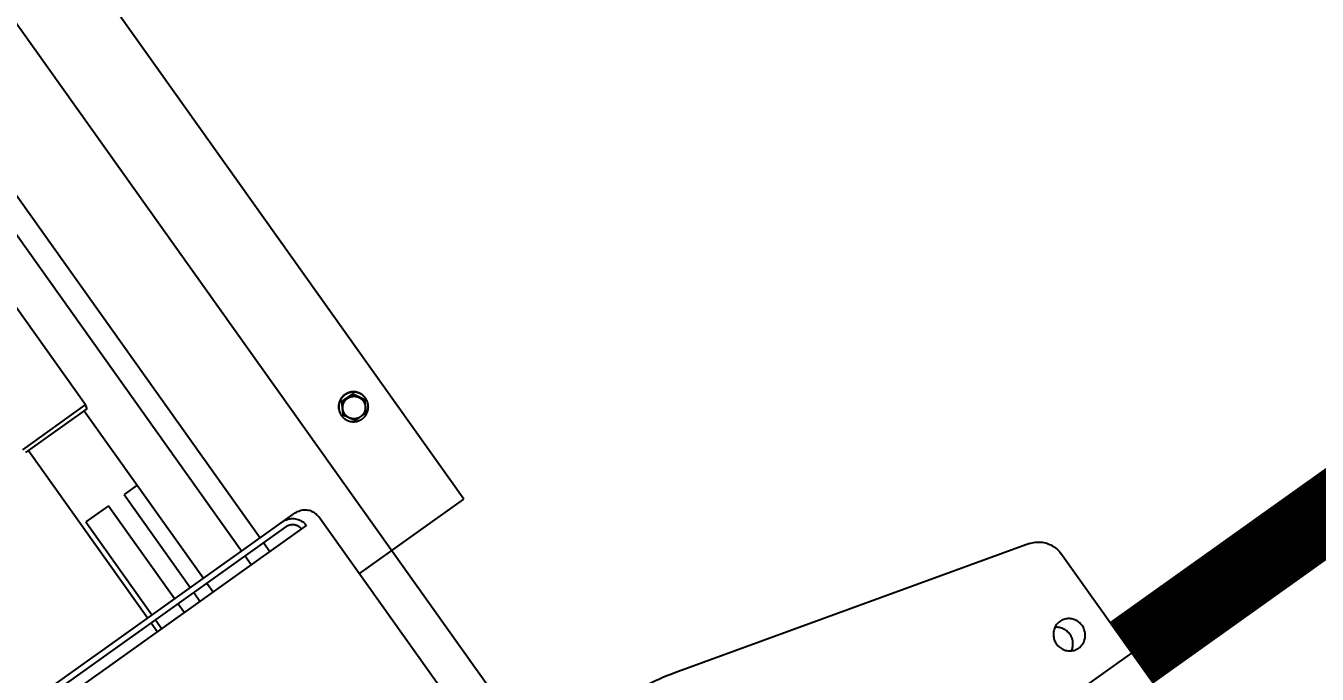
# Model space of a CAD drawing. Header units: feet. Extents: x 2321988 to 2329858, y 6722724 to 6730499.
# Drawn here: x 2326123.688 to 2326125.544, y 6726917.99 to 6726918.921 of the extents above; entities that cross this region are included whole.
import ezdxf

# ---------------------------------------------------------------- set-up
doc = ezdxf.new("R2010")
doc.units = ezdxf.units.FT
doc.header["$MEASUREMENT"] = 0
doc.header["$PDSIZE"] = 5
doc.layers.add('BESS Dimensions', color=3, linetype='Continuous')
doc.layers.add('C-BESS-EQUIPMENT', color=255, linetype='Continuous')
doc.styles.add('TG_DIMS', font='arial.ttf')
doc.dimstyles.new('TG-PROPOSED-ANNO', dxfattribs={"dimtxt": 0.1, "dimasz": 0.1, "dimexe": 0.05, "dimexo": 0.05, "dimgap": 0.02, "dimtad": 0, "dimtih": 1, "dimtoh": 1, "dimdsep": 46, "dimtxsty": 'TG_DIMS', "dimcen": 0, "dimclrd": 256, "dimclre": 256, "dimclrt": 256, "dimaunit": 1, "dimadec": 6, "dimazin": 2, "dimtfac": 1, "dimtofl": 0, "dimtmove": 1, "dimatfit": 3, "dimfxl": 1, "dimtolj": 1, "dimtzin": 0, "dimarcsym": 0})

# ---------------------------------------------------------------- blocks, each defined once
blk = doc.blocks.new('Midpoint Site Plan$0$141KV BREAKER')
at = {"linetype": 'Continuous'}
for p, q in [((7.515, -29.553), (7.515, -38.048)), ((7.703, -29.785), (7.703, -37.759)), ((7.804, -29.785), (7.804, -38.019)), ((7.703, -34.895), (7.515, -34.895)), ((11.351, -34.895), (7.804, -34.895)), ((11.351, -34.836), (11.351, -36.135)), ((11.424, -36.155), (11.424, -34.817)), ((7.703, -34.983), (7.515, -34.983)), ((9.776, -34.983), (7.804, -34.983)), ((9.776, -35.464), (9.776, -34.983)), ((7.703, -35.464), (7.515, -35.464)), ((9.776, -35.464), (7.804, -35.464)), ((7.703, -35.796), (7.515, -35.796)), ((9.776, -35.796), (7.804, -35.796)), ((9.776, -36.076), (9.776, -35.796)), ((7.703, -36.076), (7.515, -36.076)), ((9.776, -36.076), (7.804, -36.076)), ((11.351, -36.076), (9.776, -36.076)), ((11.351, -36.135), (11.424, -36.155)), ((15.424, -36.155), (11.424, -36.155)), ((7.515, -36.881), (7.703, -36.881)), ((7.804, -36.881), (15.584, -36.881)), ((7.515, -37.271), (7.703, -37.271)), ((7.804, -37.271), (15.653, -37.271)), ((3.894, -38.31), (7.515, -38.31)), ((6.31, -38.31), (6.31, -40.528)), ((7.515, -38.31), (7.515, -38.308)), ((8.708, -39.671), (8.697, -39.671)), ((8.904, -39.784), (8.708, -39.671)), ((8.904, -39.784), (8.893, -39.784)), ((8.904, -40.011), (8.904, -39.784)), ((8.708, -40.125), (8.904, -40.011)), ((8.904, -40.011), (8.893, -40.011)), ((8.708, -40.125), (8.697, -40.125)), ((6.31, -40.528), (19.823, -40.528)), ((0.022, -48.03), (1.758, -41.754)), ((-4.628, -48.371), (-0.434, -48.371))]:
    blk.add_line(p, q, dxfattribs=at)
for points, start_tangent, end_tangent in [([(7.703, -37.759), (7.693, -37.817), (7.667, -37.869), (7.625, -37.911), (7.573, -37.937), (7.515, -37.946)], (0, -1), (-1, 0)), ([(7.804, -37.759), (7.79, -37.849), (7.749, -37.929), (7.685, -37.993)], (0, -1), (-0.809373, -0.587295)), ([(7.685, -37.993), (7.605, -38.034), (7.515, -38.048)], (-0.809373, -0.587295), (-1, 0)), ([(7.804, -38.019), (7.79, -38.109), (7.749, -38.189), (7.685, -38.253), (7.605, -38.294), (7.515, -38.308)], (0, -1), (-1, 0)), ([(8.71, -39.642), (8.702, -39.642), (8.693, -39.643), (8.685, -39.643), (8.677, -39.644), (8.669, -39.645), (8.661, -39.647), (8.653, -39.648), (8.645, -39.65), (8.637, -39.653), (8.629, -39.655), (8.622, -39.658), (8.614, -39.661), (8.607, -39.664), (8.599, -39.667), (8.592, -39.671), (8.585, -39.675), (8.578, -39.679), (8.571, -39.683), (8.564, -39.688), (8.557, -39.693), (8.551, -39.698), (8.544, -39.703), (8.538, -39.708), (8.532, -39.714), (8.527, -39.72), (8.521, -39.726), (8.516, -39.732), (8.51, -39.738), (8.505, -39.745), (8.501, -39.751), (8.496, -39.758), (8.492, -39.765), (8.488, -39.772), (8.484, -39.78), (8.48, -39.787), (8.477, -39.794), (8.473, -39.802), (8.471, -39.809), (8.468, -39.817), (8.465, -39.825), (8.463, -39.833), (8.461, -39.841), (8.46, -39.849), (8.458, -39.857), (8.457, -39.865), (8.456, -39.873), (8.455, -39.881), (8.455, -39.89), (8.455, -39.898)], (-1, 0), (0, -1)), ([(8.965, -39.898), (8.964, -39.89), (8.964, -39.881), (8.963, -39.873), (8.962, -39.865), (8.961, -39.857), (8.96, -39.849), (8.958, -39.841), (8.956, -39.833), (8.954, -39.825), (8.952, -39.817), (8.949, -39.809), (8.946, -39.802), (8.943, -39.794), (8.939, -39.787), (8.936, -39.78), (8.932, -39.772), (8.928, -39.765), (8.923, -39.758), (8.919, -39.751), (8.914, -39.745), (8.909, -39.738), (8.904, -39.732), (8.898, -39.726), (8.893, -39.72), (8.887, -39.714), (8.881, -39.708), (8.875, -39.703), (8.869, -39.698), (8.862, -39.693), (8.856, -39.688), (8.849, -39.683), (8.842, -39.679), (8.835, -39.675), (8.828, -39.671), (8.82, -39.667), (8.813, -39.664), (8.805, -39.661), (8.798, -39.658), (8.79, -39.655), (8.782, -39.653), (8.774, -39.65), (8.766, -39.648), (8.758, -39.647), (8.75, -39.645), (8.742, -39.644), (8.734, -39.643), (8.726, -39.643), (8.718, -39.642), (8.71, -39.642)], (0, 1), (-1, 0)), ([(8.971, -39.898), (8.97, -39.89), (8.97, -39.881), (8.969, -39.873), (8.968, -39.865), (8.967, -39.857), (8.966, -39.849), (8.964, -39.841), (8.962, -39.833), (8.96, -39.825), (8.958, -39.817), (8.955, -39.809), (8.952, -39.802), (8.949, -39.794), (8.945, -39.787), (8.942, -39.78), (8.938, -39.772), (8.934, -39.765), (8.929, -39.758), (8.925, -39.751), (8.92, -39.745), (8.915, -39.738), (8.91, -39.732), (8.904, -39.726), (8.899, -39.72), (8.893, -39.714), (8.887, -39.708), (8.881, -39.703), (8.875, -39.698), (8.868, -39.693), (8.862, -39.688), (8.855, -39.683), (8.848, -39.679), (8.841, -39.675), (8.834, -39.671), (8.826, -39.667), (8.819, -39.664), (8.811, -39.661), (8.804, -39.658), (8.796, -39.655), (8.788, -39.653), (8.78, -39.65), (8.772, -39.648), (8.764, -39.647), (8.756, -39.645), (8.748, -39.644), (8.74, -39.643), (8.732, -39.643), (8.724, -39.642), (8.716, -39.642)], (0, 1), (-1, 0)), ([(8.501, -40.011), (8.501, -40.005), (8.501, -39.999), (8.501, -39.992), (8.5, -39.986), (8.5, -39.98), (8.5, -39.973), (8.5, -39.967), (8.5, -39.961), (8.5, -39.955), (8.5, -39.949), (8.5, -39.943), (8.5, -39.937), (8.5, -39.931), (8.5, -39.925), (8.5, -39.919), (8.5, -39.913), (8.5, -39.907), (8.5, -39.901), (8.5, -39.895), (8.5, -39.889), (8.5, -39.883), (8.5, -39.877), (8.5, -39.871), (8.5, -39.865), (8.5, -39.859), (8.5, -39.853), (8.5, -39.847), (8.5, -39.841), (8.5, -39.834), (8.5, -39.828), (8.5, -39.822), (8.5, -39.816), (8.5, -39.81), (8.501, -39.804), (8.501, -39.797), (8.501, -39.791), (8.501, -39.784)], (-0.025152, 0.999684), (0.025152, 0.999684)), ([(8.501, -39.784), (8.507, -39.781), (8.512, -39.778), (8.517, -39.775), (8.523, -39.771), (8.528, -39.768), (8.533, -39.765), (8.538, -39.762), (8.543, -39.759), (8.548, -39.756), (8.554, -39.753), (8.559, -39.75), (8.564, -39.747), (8.569, -39.744), (8.574, -39.741), (8.579, -39.738), (8.585, -39.735), (8.59, -39.732), (8.595, -39.729), (8.6, -39.726), (8.605, -39.723), (8.611, -39.72), (8.616, -39.717), (8.621, -39.714), (8.626, -39.711), (8.632, -39.708), (8.637, -39.705), (8.642, -39.702), (8.647, -39.699), (8.653, -39.696), (8.658, -39.693), (8.663, -39.69), (8.669, -39.687), (8.674, -39.683), (8.68, -39.68), (8.686, -39.677), (8.691, -39.674), (8.697, -39.671)], (0.858641, 0.512578), (0.87134, 0.49068)), ([(8.695, -40.093), (8.689, -40.093), (8.682, -40.092), (8.676, -40.092), (8.669, -40.091), (8.662, -40.09), (8.656, -40.089), (8.65, -40.087), (8.643, -40.085), (8.637, -40.084), (8.63, -40.081), (8.624, -40.079), (8.618, -40.077), (8.612, -40.074), (8.606, -40.071), (8.6, -40.068), (8.595, -40.064), (8.589, -40.061), (8.584, -40.057), (8.578, -40.053), (8.573, -40.049), (8.568, -40.045), (8.563, -40.04), (8.558, -40.036), (8.554, -40.031), (8.549, -40.026), (8.545, -40.021), (8.541, -40.016), (8.537, -40.01), (8.533, -40.005), (8.53, -39.999), (8.526, -39.993), (8.523, -39.987), (8.52, -39.982), (8.517, -39.975), (8.515, -39.969), (8.513, -39.963), (8.51, -39.957), (8.509, -39.95), (8.507, -39.944), (8.505, -39.937), (8.504, -39.931), (8.503, -39.924), (8.502, -39.918), (8.502, -39.911), (8.501, -39.905), (8.501, -39.898), (8.501, -39.891), (8.502, -39.885), (8.502, -39.878), (8.503, -39.871), (8.504, -39.865), (8.505, -39.858), (8.507, -39.852), (8.509, -39.845), (8.51, -39.839), (8.513, -39.833), (8.515, -39.826), (8.517, -39.82), (8.52, -39.814), (8.523, -39.808), (8.526, -39.802), (8.53, -39.797), (8.533, -39.791), (8.537, -39.785), (8.541, -39.78), (8.545, -39.775), (8.549, -39.77), (8.554, -39.765), (8.558, -39.76), (8.563, -39.755), (8.568, -39.751), (8.573, -39.747), (8.578, -39.743), (8.584, -39.739), (8.589, -39.735), (8.595, -39.731), (8.6, -39.728), (8.606, -39.725), (8.612, -39.722), (8.618, -39.719), (8.624, -39.717), (8.63, -39.714), (8.637, -39.712), (8.643, -39.71), (8.65, -39.709), (8.656, -39.707), (8.662, -39.706), (8.669, -39.705), (8.676, -39.704), (8.682, -39.703), (8.689, -39.703), (8.695, -39.703)], (-1, 0), (1, 0)), ([(8.695, -39.703), (8.702, -39.703), (8.709, -39.703), (8.715, -39.704), (8.722, -39.705), (8.728, -39.706), (8.735, -39.707), (8.741, -39.709), (8.748, -39.71), (8.754, -39.712), (8.76, -39.714), (8.767, -39.717), (8.773, -39.719), (8.779, -39.722), (8.785, -39.725), (8.791, -39.728), (8.796, -39.731), (8.802, -39.735), (8.807, -39.739), (8.813, -39.743), (8.818, -39.747), (8.823, -39.751), (8.828, -39.755), (8.833, -39.76), (8.837, -39.765), (8.842, -39.77), (8.846, -39.775), (8.85, -39.78), (8.854, -39.785), (8.858, -39.791), (8.861, -39.797), (8.865, -39.802), (8.868, -39.808), (8.871, -39.814), (8.873, -39.82), (8.876, -39.826), (8.878, -39.833), (8.88, -39.839), (8.882, -39.845), (8.884, -39.852), (8.885, -39.858), (8.887, -39.865), (8.888, -39.871), (8.889, -39.878), (8.889, -39.885), (8.889, -39.891), (8.89, -39.898), (8.889, -39.905), (8.889, -39.911), (8.889, -39.918), (8.888, -39.924), (8.887, -39.931), (8.885, -39.937), (8.884, -39.944), (8.882, -39.95), (8.88, -39.957), (8.878, -39.963), (8.876, -39.969), (8.873, -39.975), (8.871, -39.982), (8.868, -39.987), (8.865, -39.993), (8.861, -39.999), (8.858, -40.005), (8.854, -40.01), (8.85, -40.016), (8.846, -40.021), (8.842, -40.026), (8.837, -40.031), (8.833, -40.036), (8.828, -40.04), (8.823, -40.045), (8.818, -40.049), (8.813, -40.053), (8.807, -40.057), (8.802, -40.061), (8.796, -40.064), (8.791, -40.068), (8.785, -40.071), (8.779, -40.074), (8.773, -40.077), (8.767, -40.079), (8.76, -40.081), (8.754, -40.084), (8.748, -40.085), (8.741, -40.087), (8.735, -40.089), (8.728, -40.09), (8.722, -40.091), (8.715, -40.092), (8.709, -40.092), (8.702, -40.093), (8.695, -40.093)], (1, 0), (-1, 0)), ([(8.697, -39.671), (8.703, -39.674), (8.708, -39.677), (8.713, -39.68), (8.719, -39.683), (8.724, -39.687), (8.729, -39.69), (8.734, -39.693), (8.739, -39.696), (8.745, -39.699), (8.75, -39.702), (8.755, -39.705), (8.76, -39.708), (8.765, -39.711), (8.77, -39.714), (8.775, -39.717), (8.781, -39.72), (8.786, -39.723), (8.791, -39.726), (8.796, -39.729), (8.801, -39.732), (8.807, -39.735), (8.812, -39.738), (8.817, -39.741), (8.822, -39.744), (8.828, -39.747), (8.833, -39.75), (8.838, -39.753), (8.843, -39.756), (8.849, -39.759), (8.854, -39.762), (8.86, -39.765), (8.865, -39.768), (8.87, -39.771), (8.876, -39.775), (8.882, -39.778), (8.887, -39.781), (8.893, -39.784)], (0.858641, -0.512578), (0.87134, -0.49068)), ([(8.893, -39.784), (8.893, -39.791), (8.893, -39.797), (8.893, -39.804), (8.893, -39.81), (8.892, -39.816), (8.892, -39.822), (8.892, -39.828), (8.892, -39.834), (8.892, -39.841), (8.892, -39.847), (8.892, -39.853), (8.892, -39.859), (8.892, -39.865), (8.892, -39.871), (8.892, -39.877), (8.892, -39.883), (8.892, -39.889), (8.892, -39.895), (8.892, -39.901), (8.892, -39.907), (8.892, -39.913), (8.892, -39.919), (8.892, -39.925), (8.892, -39.931), (8.892, -39.937), (8.892, -39.943), (8.892, -39.949), (8.892, -39.955), (8.892, -39.961), (8.892, -39.967), (8.892, -39.973), (8.892, -39.98), (8.893, -39.986), (8.893, -39.992), (8.893, -39.999), (8.893, -40.005), (8.893, -40.011)], (-0.025152, -0.999684), (0.025152, -0.999684)), ([(8.455, -39.898), (8.455, -39.906), (8.455, -39.914), (8.456, -39.922), (8.457, -39.931), (8.458, -39.939), (8.46, -39.947), (8.461, -39.955), (8.463, -39.963), (8.465, -39.971), (8.468, -39.978), (8.471, -39.986), (8.473, -39.994), (8.477, -40.001), (8.48, -40.009), (8.484, -40.016), (8.488, -40.023), (8.492, -40.03), (8.496, -40.037), (8.501, -40.044), (8.505, -40.051), (8.51, -40.057), (8.516, -40.064), (8.521, -40.07), (8.527, -40.076), (8.532, -40.082), (8.538, -40.087), (8.544, -40.093), (8.551, -40.098), (8.557, -40.103), (8.564, -40.108), (8.571, -40.112), (8.578, -40.117), (8.585, -40.121), (8.592, -40.125), (8.599, -40.128), (8.607, -40.132), (8.614, -40.135), (8.622, -40.138), (8.629, -40.141), (8.637, -40.143), (8.645, -40.145), (8.653, -40.147), (8.661, -40.149), (8.669, -40.15), (8.677, -40.152), (8.685, -40.153), (8.693, -40.153), (8.702, -40.154), (8.71, -40.154)], (0, -1), (1, 0)), ([(8.697, -40.125), (8.691, -40.122), (8.686, -40.119), (8.68, -40.115), (8.674, -40.112), (8.669, -40.109), (8.663, -40.106), (8.658, -40.103), (8.653, -40.1), (8.647, -40.097), (8.642, -40.094), (8.637, -40.091), (8.632, -40.088), (8.626, -40.085), (8.621, -40.082), (8.616, -40.079), (8.611, -40.076), (8.605, -40.073), (8.6, -40.07), (8.595, -40.067), (8.59, -40.064), (8.585, -40.061), (8.579, -40.058), (8.574, -40.055), (8.569, -40.052), (8.564, -40.049), (8.559, -40.046), (8.554, -40.043), (8.548, -40.04), (8.543, -40.037), (8.538, -40.034), (8.533, -40.03), (8.528, -40.027), (8.523, -40.024), (8.517, -40.021), (8.512, -40.018), (8.507, -40.015), (8.501, -40.011)], (-0.87134, 0.49068), (-0.858641, 0.512578)), ([(8.893, -40.011), (8.887, -40.015), (8.882, -40.018), (8.876, -40.021), (8.87, -40.024), (8.865, -40.027), (8.86, -40.03), (8.854, -40.034), (8.849, -40.037), (8.843, -40.04), (8.838, -40.043), (8.833, -40.046), (8.828, -40.049), (8.822, -40.052), (8.817, -40.055), (8.812, -40.058), (8.807, -40.061), (8.801, -40.064), (8.796, -40.067), (8.791, -40.07), (8.786, -40.073), (8.781, -40.076), (8.775, -40.079), (8.77, -40.082), (8.765, -40.085), (8.76, -40.088), (8.755, -40.091), (8.75, -40.094), (8.745, -40.097), (8.739, -40.1), (8.734, -40.103), (8.729, -40.106), (8.724, -40.109), (8.719, -40.112), (8.713, -40.115), (8.708, -40.119), (8.703, -40.122), (8.697, -40.125)], (-0.87134, -0.49068), (-0.858641, -0.512578)), ([(8.71, -40.154), (8.718, -40.154), (8.726, -40.153), (8.734, -40.153), (8.742, -40.152), (8.75, -40.15), (8.758, -40.149), (8.766, -40.147), (8.774, -40.145), (8.782, -40.143), (8.79, -40.141), (8.798, -40.138), (8.805, -40.135), (8.813, -40.132), (8.82, -40.128), (8.828, -40.125), (8.835, -40.121), (8.842, -40.117), (8.849, -40.112), (8.856, -40.108), (8.862, -40.103), (8.869, -40.098), (8.875, -40.093), (8.881, -40.087), (8.887, -40.082), (8.893, -40.076), (8.898, -40.07), (8.904, -40.064), (8.909, -40.057), (8.914, -40.051), (8.919, -40.044), (8.923, -40.037), (8.928, -40.03), (8.932, -40.023), (8.936, -40.016), (8.939, -40.009), (8.943, -40.001), (8.946, -39.994), (8.949, -39.986), (8.952, -39.978), (8.954, -39.971), (8.956, -39.963), (8.958, -39.955), (8.96, -39.947), (8.961, -39.939), (8.962, -39.931), (8.963, -39.922), (8.964, -39.914), (8.964, -39.906), (8.965, -39.898)], (1, 0), (0, 1)), ([(8.716, -40.154), (8.724, -40.154), (8.732, -40.153), (8.74, -40.153), (8.748, -40.152), (8.756, -40.15), (8.764, -40.149), (8.772, -40.147), (8.78, -40.145), (8.788, -40.143), (8.796, -40.141), (8.804, -40.138), (8.811, -40.135), (8.819, -40.132), (8.826, -40.128), (8.834, -40.125), (8.841, -40.121), (8.848, -40.117), (8.855, -40.112), (8.862, -40.108), (8.868, -40.103), (8.875, -40.098), (8.881, -40.093), (8.887, -40.087), (8.893, -40.082), (8.899, -40.076), (8.904, -40.07), (8.91, -40.064), (8.915, -40.057), (8.92, -40.051), (8.925, -40.044), (8.929, -40.037), (8.934, -40.03), (8.938, -40.023), (8.942, -40.016), (8.945, -40.009), (8.949, -40.001), (8.952, -39.994), (8.955, -39.986), (8.958, -39.978), (8.96, -39.971), (8.962, -39.963), (8.964, -39.955), (8.966, -39.947), (8.967, -39.939), (8.968, -39.931), (8.969, -39.922), (8.97, -39.914), (8.97, -39.906), (8.971, -39.898)], (1, 0), (0, 1)), ([(1.758, -41.754), (1.876, -41.161), (1.909, -40.645)], (0.266554, 0.96382), (0.000055, 1)), ([(-1.375, -47.677), (-1.386, -47.6), (-1.419, -47.53), (-1.472, -47.471), (-1.539, -47.429), (-1.616, -47.408), (-1.696, -47.408), (-1.773, -47.429), (-1.84, -47.471), (-1.893, -47.53), (-1.926, -47.6), (-1.938, -47.677)], (0, 1), (0, -1)), ([(-1.938, -47.677), (-1.926, -47.753), (-1.893, -47.824), (-1.84, -47.882), (-1.773, -47.924), (-1.696, -47.946), (-1.616, -47.946), (-1.539, -47.924), (-1.472, -47.882), (-1.419, -47.824), (-1.386, -47.753), (-1.375, -47.677)], (0, -1), (0, 1)), ([(-1.903, -47.548), (-1.893, -47.565), (-1.84, -47.623), (-1.773, -47.665), (-1.696, -47.687), (-1.616, -47.687), (-1.539, -47.665), (-1.472, -47.623), (-1.419, -47.565), (-1.409, -47.548)], (0.492599, -0.870256), (0.492599, 0.870256)), ([(0.022, -48.03), (-0.015, -48.123), (-0.072, -48.206), (-0.146, -48.275), (-0.234, -48.327), (-0.332, -48.36), (-0.434, -48.371)], (-0.266554, -0.96382), (-1, 0))]:
    blk.add_spline(points, degree=3, dxfattribs=dict(at, start_tangent=start_tangent, end_tangent=end_tangent))
blk = doc.blocks.new('*D109')
at = {"layer": 'BESS Dimensions', "lineweight": -2, "transparency": 16777216}
for p, q in [((2326125.1693, 6727002.8662), (2326110.2842, 6727023.7584)), ((2326105.0412, 6727013.8836), (2326040.7778, 6726968.0974)), ((2325956.6732, 6726908.1749), (2326020.9365, 6726953.961)), ((2325960.5127, 6726885.5523), (2325945.6276, 6726906.4444))]:
    blk.add_line(p, q, dxfattribs=at)
at = {"layer": 'BESS Dimensions', "transparency": 16777216}
for points in [[(2326104.0741, 6727015.241), (2326106.0083, 6727012.5262), (2326113.1855, 6727019.6862)], [(2325955.7061, 6726909.5323), (2325957.6403, 6726906.8175), (2325948.5289, 6726902.3723)]]:
    blk.add_solid(points, dxfattribs=at)
at = {"layer": 'Defpoints', "color": 0, "transparency": 16777216}
for p in [(2326128.0706, 6726998.7941), (2325948.5289, 6726902.3723), (2325963.414, 6726881.4801)]:
    blk.add_point(p, dxfattribs=at)
at = {"layer": 'BESS Dimensions', "transparency": 16777216, "insert": (2326030.8572, 6726961.0292), "char_height": 10, "attachment_point": 5, "style": 'TG_DIMS'}
blk.add_mtext("\\A1;202.17'", dxfattribs=at)

msp = doc.modelspace()

# ---------------------------------------------------------------- linework, layer by layer
at = {"layer": 'C-BESS-EQUIPMENT'}
msp.add_lwpolyline([(2325996.5737, 6726826.3218), (2326168.0101, 6726948.4662)], dxfattribs=at)
at = {"layer": 'C-BESS-EQUIPMENT', "const_width": 0.1083}
msp.add_lwpolyline([(2326125.2774, 6726918.0207), (2326139.1995, 6726927.9395)], dxfattribs=at)
at = {"layer": 'C-BESS-EQUIPMENT'}
msp.add_lwpolyline([(2326117.3394, 6726916.6146), (2326122.6332, 6726920.3863), (2326126.4049, 6726915.0925), (2326121.1111, 6726911.3208)], close=True, dxfattribs=at)

# ---------------------------------------------------------------- block references
at = {"layer": 'C-BESS-EQUIPMENT', "xscale": 0.08333333333333331, "yscale": 0.08333333333333331, "zscale": 0.08333333333333331, "rotation": 125.4687976106775}
msp.add_blockref('Midpoint Site Plan$0$141KV BREAKER', (2326121.8721, 6726915.8536), dxfattribs=at)

# ---------------------------------------------------------------- dimensions: what is measured, and where the dimension line sits
at = {"layer": 'BESS Dimensions'}
dim = msp.add_aligned_dim(p1=(2326128.0706, 6726998.7941), p2=(2325963.414, 6726881.4801), distance=-25.6525, dimstyle='TG-PROPOSED-ANNO', override={"dimscale": 50, "dimpost": "'"}, dxfattribs=at)
dim.commit()
dim.dimension.update_dxf_attribs({"geometry": '*D109', "text_midpoint": (2326030.8572, 6726961.0292)})

doc.saveas('drawing.dxf')
